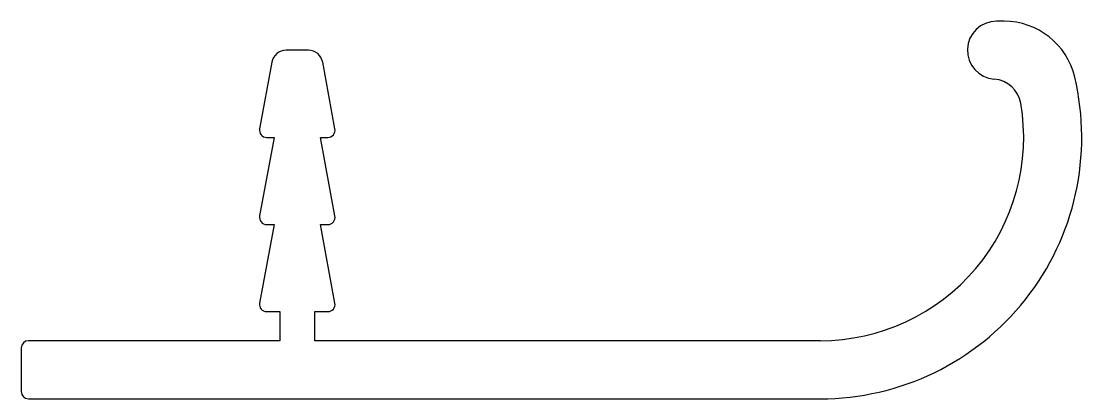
# Model space of a CAD drawing. Extents: x 49.6 to 86.1, y 24.5 to 37.5.
import ezdxf

# ---------------------------------------------------------------- set-up
doc = ezdxf.new("R2010")
doc.units = 0
doc.layers.get('0').update_dxf_attribs({"linetype": 'CONTINUOUS'})

msp = doc.modelspace()

# ---------------------------------------------------------------- linework, layer by layer
for p, q in [((83.431, 37.458), (83.168, 37.458)), ((59.489, 36.458), (58.723, 36.458)), ((58.231, 36.048), (57.81, 33.753)), ((60.402, 33.753), (59.981, 36.048)), ((58.306, 33.458), (57.81, 30.753)), ((58.056, 33.458), (58.306, 33.458)), ((59.906, 33.458), (60.156, 33.458)), ((60.402, 30.753), (59.906, 33.458)), ((58.306, 30.458), (57.81, 27.753)), ((58.056, 30.458), (58.306, 30.458)), ((59.906, 30.458), (60.156, 30.458)), ((60.402, 27.753), (59.906, 30.458)), ((58.056, 27.458), (58.506, 27.458)), ((58.506, 27.458), (58.506, 26.458)), ((59.706, 27.458), (60.156, 27.458)), ((59.706, 26.458), (59.706, 27.458)), ((58.506, 26.458), (49.856, 26.458)), ((77.106, 26.458), (59.706, 26.458)), ((49.606, 26.208), (49.606, 24.708)), ((49.856, 24.458), (77.106, 24.458))]:
    msp.add_line(p, q)
for centre, radius, start, end in [((83.168, 36.458), 1, 90, 265.7822), ((83.431, 34.958), 2.5, 13.3424, 90), ((58.723, 35.958), 0.5, 90, 169.6111), ((59.489, 35.958), 0.5, 10.3889, 90), ((77.106, 33.458), 9, 270, 13.3424), ((83.021, 34.464), 1, 9.6465, 85.7822), ((77.106, 33.458), 7, 270, 9.6465), ((58.056, 33.708), 0.25, 169.6111, 270), ((60.156, 33.708), 0.25, 270, 10.3889), ((58.056, 30.708), 0.25, 169.6111, 270), ((60.156, 30.708), 0.25, 270, 10.3889), ((58.056, 27.708), 0.25, 169.6111, 270), ((60.156, 27.708), 0.25, 270, 10.3889), ((49.856, 26.208), 0.25, 90, 180), ((49.856, 24.708), 0.25, 180, 270)]:
    msp.add_arc(centre, radius, start, end)

doc.saveas('drawing.dxf')
